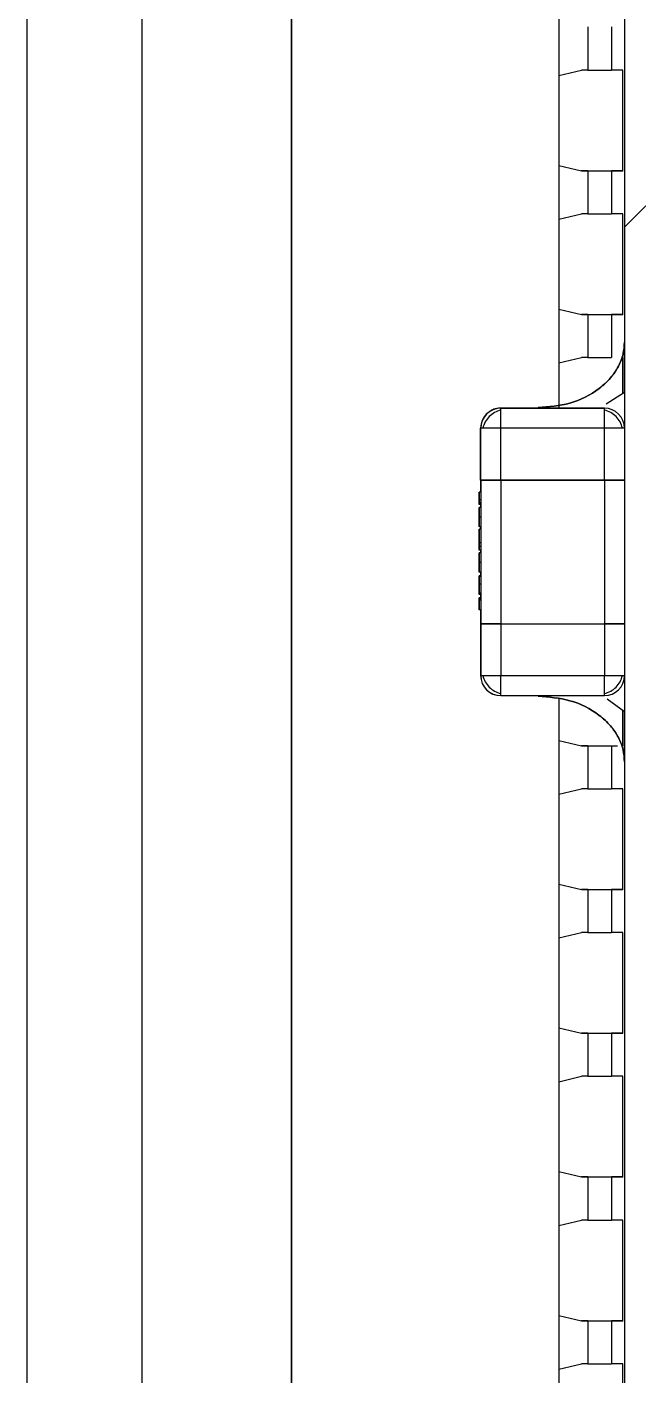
# Model space of a CAD drawing. Header units: millimetres. Extents: x -1 to 366, y 0 to 340.
# Drawn here: x 155.992 to 158.117, y 253.216 to 257.905 of the extents above; entities that cross this region are included whole.
import ezdxf

# ---------------------------------------------------------------- set-up
doc = ezdxf.new("R2010")
doc.units = ezdxf.units.MM

msp = doc.modelspace()

# ---------------------------------------------------------------- hatches: boundary and pattern name
at = {"linetype": 'Continuous', "lineweight": 18}
h = msp.add_hatch(dxfattribs=at)
h.set_pattern_fill('ANSI31', style=0)
h.set_pattern_definition([(45, (-418.589, -72.4933), (-2.245064, 2.245064), [])])
h.paths.add_polyline_path([(158.0699, 268.3267), (158.0699, 246.3457), (158.8696, 246.3457), (158.8696, 268.3267)], flags=0)

# ---------------------------------------------------------------- linework, layer by layer
at = {"color": 7, "linetype": 'Continuous', "lineweight": 25}
for p, q in [((155.9916, 262.2846), (155.9916, 247.8296)), ((156.3916, 262.2846), (156.3916, 247.8296)), ((156.9112, 247.8296), (156.9112, 262.2846)), ((156.9116, 262.2846), (156.9116, 247.8296)), ((158.0699, 261.6079), (158.0699, 246.3457)), ((157.8416, 258.0639), (157.8416, 256.5788)), ((157.9421, 257.9046), (157.9421, 257.7546)), ((158.0248, 257.9046), (158.0248, 257.7546)), ((157.8416, 257.736), (157.9195, 257.7546)), ((157.9421, 257.7546), (157.9195, 257.7546)), ((157.9421, 257.7546), (158.0248, 257.7546)), ((158.0636, 257.7546), (158.0248, 257.7546)), ((158.0636, 257.4046), (158.0636, 257.7546)), ((157.8416, 257.4232), (157.9195, 257.4046)), ((157.9421, 257.4046), (157.9195, 257.4046)), ((157.9195, 257.4046), (157.9968, 257.4046)), ((157.9421, 257.4046), (157.9421, 257.2546)), ((157.9421, 257.4046), (158.0248, 257.4046)), ((157.9968, 257.4046), (158.0452, 257.4046)), ((158.0653, 257.4046), (158.0248, 257.4046)), ((158.0248, 257.4046), (158.0248, 257.2546)), ((158.0452, 257.4046), (158.0636, 257.4046)), ((157.8416, 257.236), (157.9195, 257.2546)), ((157.9421, 257.2546), (157.9195, 257.2546)), ((157.9421, 257.2546), (158.0248, 257.2546)), ((158.0636, 257.2546), (158.0248, 257.2546)), ((158.0636, 256.9046), (158.0636, 257.2546)), ((157.8416, 256.9232), (157.9195, 256.9046)), ((157.9421, 256.9046), (157.9195, 256.9046)), ((157.9195, 256.9046), (157.9968, 256.9046)), ((157.9421, 256.9046), (157.9421, 256.7546)), ((157.9421, 256.9046), (158.0248, 256.9046)), ((157.9968, 256.9046), (158.0452, 256.9046)), ((158.0653, 256.9046), (158.0248, 256.9046)), ((158.0248, 256.9046), (158.0248, 256.7546)), ((158.0452, 256.9046), (158.0636, 256.9046)), ((157.8416, 256.736), (157.9195, 256.7546)), ((157.9421, 256.7546), (157.9195, 256.7546)), ((157.9421, 256.7546), (158.0248, 256.7546)), ((158.0636, 256.6294), (158.0636, 256.7546)), ((158.0696, 256.6335), (158.0062, 256.5929)), ((157.6396, 256.5788), (157.6393, 256.5788)), ((157.6393, 256.5788), (157.7693, 256.5788)), ((157.9996, 256.5788), (157.6396, 256.5788)), ((157.7694, 256.5805), (157.7693, 256.5772)), ((157.7695, 256.5805), (157.7694, 256.5805)), ((157.7694, 256.5788), (157.9993, 256.5788)), ((157.7696, 256.5778), (157.7695, 256.5805)), ((157.5696, 256.5088), (157.5693, 256.5088)), ((157.5693, 256.3288), (157.5693, 256.5088)), ((157.5696, 256.3288), (157.5696, 256.5088)), ((157.577, 256.5088), (157.5696, 256.5088)), ((157.6397, 256.5088), (157.577, 256.5088)), ((157.6397, 256.3288), (157.6397, 256.5088)), ((157.9997, 256.5088), (157.6397, 256.5088)), ((157.9997, 256.3288), (157.9997, 256.5088)), ((158.0622, 256.5088), (157.9997, 256.5088)), ((158.0696, 256.5088), (158.0622, 256.5088)), ((157.5696, 256.3288), (157.5693, 256.3288)), ((157.5693, 256.3288), (157.5696, 256.3288)), ((157.6392, 256.3288), (157.5693, 256.3288)), ((157.5693, 256.3288), (157.5693, 256.2862)), ((157.6397, 256.3288), (157.5696, 256.3288)), ((157.5696, 256.3288), (157.5696, 255.8288)), ((157.5696, 256.3288), (157.6397, 256.3288)), ((157.9997, 256.3288), (157.6397, 256.3288)), ((157.6397, 256.3288), (157.6397, 255.8288)), ((157.6397, 256.3288), (157.9997, 256.3288)), ((158.0693, 256.3288), (157.9992, 256.3288)), ((158.0696, 256.3288), (157.9997, 256.3288)), ((157.9997, 256.3288), (158.0696, 256.3288)), ((157.9997, 256.3288), (157.9997, 255.8288)), ((157.5643, 256.2643), (157.5643, 256.2439)), ((157.5643, 256.2439), (157.5643, 256.26)), ((157.5694, 256.2862), (157.5644, 256.2862)), ((157.5644, 256.2439), (157.5644, 256.2643)), ((157.5694, 256.26), (157.5644, 256.26)), ((157.5644, 256.26), (157.5644, 256.2439)), ((157.5694, 256.2643), (157.5693, 256.2439)), ((157.5694, 256.26), (157.5694, 256.2439)), ((157.5693, 256.2439), (157.5643, 256.2439)), ((157.5694, 256.2439), (157.5644, 256.2439)), ((157.5644, 256.2038), (157.5644, 256.2228)), ((157.5644, 256.2228), (157.5644, 256.2228)), ((157.5643, 256.1717), (157.5643, 256.2228)), ((157.5643, 256.2228), (157.5644, 256.2228)), ((157.5644, 256.2228), (157.5644, 256.2038)), ((157.5644, 256.2228), (157.5644, 256.2228)), ((157.5643, 256.2228), (157.5644, 256.2228)), ((157.5695, 256.2328), (157.5645, 256.2328)), ((157.5645, 256.2185), (157.5646, 256.2149)), ((157.5645, 256.215), (157.5645, 256.2185)), ((157.5693, 256.2439), (157.5693, 256.2328)), ((157.5695, 256.2185), (157.5695, 256.215)), ((157.5644, 256.2038), (157.5644, 256.2038)), ((157.5644, 256.2038), (157.5644, 256.2038)), ((157.5644, 256.2011), (157.5644, 256.1903)), ((157.5644, 256.1903), (157.5644, 256.1903)), ((157.5644, 256.1903), (157.5644, 256.1717)), ((157.5645, 256.1903), (157.5644, 256.1903)), ((157.5644, 256.1717), (157.5643, 256.1717)), ((157.5646, 256.1839), (157.5645, 256.1801)), ((157.5645, 256.1801), (157.5645, 256.1838)), ((157.5695, 256.1659), (157.5645, 256.1659)), ((157.5696, 256.1993), (157.5646, 256.1993)), ((157.5693, 256.1659), (157.5693, 256.1573)), ((157.5695, 256.1838), (157.5695, 256.1801)), ((157.5645, 256.1543), (157.5644, 256.1543)), ((157.5644, 256.14), (157.5644, 256.1364)), ((157.5644, 256.1364), (157.5644, 256.14)), ((157.5645, 256.1208), (157.5644, 256.1208)), ((157.5695, 256.1573), (157.5645, 256.1573)), ((157.5645, 256.1573), (157.5646, 256.1105)), ((157.5645, 256.1111), (157.5645, 256.1573)), ((157.5645, 256.1573), (157.5645, 256.1573)), ((157.5695, 256.1573), (157.5645, 256.1573)), ((157.5645, 256.1111), (157.5645, 256.1463)), ((157.5645, 256.1463), (157.5646, 256.1111)), ((157.5695, 256.1573), (157.5696, 256.1105)), ((157.5695, 256.1573), (157.5695, 256.1573)), ((157.5644, 256.1054), (157.5644, 256.1016)), ((157.5644, 256.1016), (157.5644, 256.1053)), ((157.5645, 256.0873), (157.5644, 256.0873)), ((157.5645, 256.0757), (157.5644, 256.0757)), ((157.5646, 256.1111), (157.5645, 256.1111)), ((157.5645, 256.1111), (157.5645, 256.1111)), ((157.5645, 256.0976), (157.5645, 256.1111)), ((157.5645, 256.1111), (157.5646, 256.1111)), ((157.5645, 256.1111), (157.5645, 256.1111)), ((157.5646, 256.0976), (157.5645, 256.0976)), ((157.5645, 256.0976), (157.5645, 256.0851)), ((157.5645, 256.0851), (157.5645, 256.0976)), ((157.5645, 256.0976), (157.5645, 256.0976)), ((157.5645, 256.0851), (157.5645, 256.0851)), ((157.5695, 256.0851), (157.5645, 256.0851)), ((157.5695, 256.0757), (157.5645, 256.0757)), ((157.5696, 256.1105), (157.5646, 256.1105)), ((157.5646, 256.1105), (157.5646, 256.0976)), ((157.5696, 256.0976), (157.5646, 256.0976)), ((157.5693, 256.0851), (157.5693, 256.0757)), ((157.5695, 256.0976), (157.5695, 256.0851)), ((157.5696, 256.1105), (157.5696, 256.0976)), ((157.5644, 256.0615), (157.5644, 256.0578)), ((157.5644, 256.0579), (157.5644, 256.0615)), ((157.5644, 256.0269), (157.5644, 256.0231)), ((157.5644, 256.0231), (157.5644, 256.0268)), ((157.5645, 256.0615), (157.5646, 256.0578)), ((157.5645, 256.0579), (157.5645, 256.0615)), ((157.5646, 256.0269), (157.5645, 256.0231)), ((157.5645, 256.0231), (157.5645, 256.0268)), ((157.5696, 256.0422), (157.5646, 256.0422)), ((157.5695, 256.0615), (157.5695, 256.0579)), ((157.5695, 256.0268), (157.5695, 256.0231)), ((157.5644, 255.9943), (157.5644, 255.9943)), ((157.5644, 255.9943), (157.5644, 255.9933)), ((157.5644, 255.99), (157.5644, 255.99)), ((157.5644, 255.99), (157.5644, 255.9326)), ((157.5645, 255.99), (157.5644, 255.99)), ((157.5644, 255.9326), (157.5644, 255.9765)), ((157.5644, 255.9765), (157.5644, 255.9765)), ((157.5695, 256.0088), (157.5645, 256.0088)), ((157.5645, 255.9309), (157.5645, 255.9954)), ((157.5645, 255.9954), (157.5645, 255.9954)), ((157.5695, 255.9954), (157.5645, 255.9954)), ((157.5645, 255.9954), (157.5695, 255.9954)), ((157.5645, 255.9823), (157.5645, 255.9309)), ((157.5646, 255.9932), (157.5646, 255.9932)), ((157.5696, 255.9932), (157.5646, 255.9932)), ((157.5696, 255.9932), (157.5646, 255.9932)), ((157.5646, 255.9823), (157.5646, 255.9928)), ((157.5693, 256.0088), (157.5693, 255.9954)), ((157.5695, 255.9954), (157.5695, 255.9932)), ((157.5695, 255.9954), (157.5695, 255.9954)), ((157.5696, 255.9932), (157.5696, 255.9932)), ((157.5644, 255.9326), (157.5644, 255.9326)), ((157.5645, 255.9309), (157.5645, 255.9309)), ((157.5695, 255.9309), (157.5645, 255.9309)), ((157.5696, 255.9664), (157.5646, 255.9664)), ((157.5696, 255.9352), (157.5646, 255.9352)), ((157.5693, 255.9309), (157.5693, 255.9193)), ((157.5695, 255.9352), (157.5695, 255.9309)), ((157.5643, 255.9032), (157.5643, 255.9193)), ((157.5643, 255.9193), (157.5643, 255.8988)), ((157.5693, 255.9193), (157.5643, 255.9193)), ((157.5644, 255.9193), (157.5644, 255.9032)), ((157.5694, 255.9193), (157.5644, 255.9193)), ((157.5644, 255.8988), (157.5644, 255.9193)), ((157.5693, 255.9193), (157.5694, 255.8988)), ((157.5694, 255.9193), (157.5694, 255.9032)), ((157.5694, 255.877), (157.5644, 255.877)), ((157.5693, 255.877), (157.5693, 255.8288)), ((157.5693, 255.8288), (157.5696, 255.8288)), ((157.6392, 255.8288), (157.5693, 255.8288)), ((157.5693, 255.8288), (157.5693, 255.6488)), ((157.5693, 255.8288), (157.5696, 255.8288)), ((157.5696, 255.8288), (157.5696, 255.6488)), ((157.5696, 255.8288), (157.6397, 255.8288)), ((157.5696, 255.8288), (157.6397, 255.8288)), ((157.6397, 255.8288), (157.6397, 255.6488)), ((157.6397, 255.8288), (157.9997, 255.8288)), ((157.6397, 255.8288), (157.9997, 255.8288)), ((158.0693, 255.8288), (157.9992, 255.8288)), ((157.9997, 255.8288), (158.0696, 255.8288)), ((157.9997, 255.8288), (157.9997, 255.6488)), ((157.9997, 255.8288), (158.0696, 255.8288)), ((157.5693, 255.6488), (157.5696, 255.6488)), ((157.5696, 255.6488), (157.577, 255.6488)), ((157.577, 255.6488), (157.6397, 255.6488)), ((157.6397, 255.6488), (157.9997, 255.6488)), ((157.9997, 255.6488), (158.0622, 255.6488)), ((158.0622, 255.6488), (158.0696, 255.6488)), ((157.6393, 255.5788), (157.6396, 255.5788)), ((157.6396, 255.5788), (157.9996, 255.5788)), ((157.7694, 255.577), (157.7695, 255.577)), ((157.8416, 255.5666), (157.8416, 250.2072)), ((158.0092, 255.5677), (158.0696, 255.5241)), ((158.0636, 255.4046), (158.0636, 255.5284)), ((157.8416, 255.4232), (157.9195, 255.4046)), ((157.9421, 255.4046), (157.9195, 255.4046)), ((157.9195, 255.4046), (157.9968, 255.4046)), ((157.9421, 255.4046), (157.9421, 255.2546)), ((157.9421, 255.4046), (158.0248, 255.4046)), ((157.9968, 255.4046), (158.0452, 255.4046)), ((158.0248, 255.4046), (158.0248, 255.2546)), ((157.8416, 255.236), (157.9195, 255.2546)), ((157.9421, 255.2546), (157.9195, 255.2546)), ((157.9421, 255.2546), (158.0248, 255.2546)), ((158.0636, 255.2546), (158.0248, 255.2546)), ((158.0636, 254.9046), (158.0636, 255.2546)), ((157.8416, 254.9232), (157.9195, 254.9046)), ((157.9421, 254.9046), (157.9195, 254.9046)), ((157.9195, 254.9046), (157.9968, 254.9046)), ((157.9421, 254.9046), (157.9421, 254.7546)), ((157.9421, 254.9046), (158.0248, 254.9046)), ((157.9968, 254.9046), (158.0452, 254.9046)), ((158.0653, 254.9046), (158.0248, 254.9046)), ((158.0248, 254.9046), (158.0248, 254.7546)), ((158.0452, 254.9046), (158.0636, 254.9046)), ((157.8416, 254.736), (157.9195, 254.7546)), ((157.9421, 254.7546), (157.9195, 254.7546)), ((157.9421, 254.7546), (158.0248, 254.7546)), ((158.0636, 254.7546), (158.0248, 254.7546)), ((158.0636, 254.4046), (158.0636, 254.7546)), ((157.8416, 254.4232), (157.9195, 254.4046)), ((157.9421, 254.4046), (157.9195, 254.4046)), ((157.9195, 254.4046), (157.9968, 254.4046)), ((157.9421, 254.4046), (157.9421, 254.2546)), ((157.9421, 254.4046), (158.0248, 254.4046)), ((157.9968, 254.4046), (158.0452, 254.4046)), ((158.0653, 254.4046), (158.0248, 254.4046)), ((158.0248, 254.4046), (158.0248, 254.2546)), ((158.0452, 254.4046), (158.0636, 254.4046)), ((157.8416, 254.236), (157.9195, 254.2546)), ((157.9421, 254.2546), (157.9195, 254.2546)), ((157.9421, 254.2546), (158.0248, 254.2546)), ((158.0636, 254.2546), (158.0248, 254.2546)), ((158.0636, 253.9046), (158.0636, 254.2546)), ((157.8416, 253.9232), (157.9195, 253.9046)), ((157.9421, 253.9046), (157.9195, 253.9046)), ((157.9195, 253.9046), (157.9968, 253.9046)), ((157.9421, 253.9046), (157.9421, 253.7546)), ((157.9421, 253.9046), (158.0248, 253.9046)), ((157.9968, 253.9046), (158.0452, 253.9046)), ((158.0653, 253.9046), (158.0248, 253.9046)), ((158.0248, 253.9046), (158.0248, 253.7546)), ((158.0452, 253.9046), (158.0636, 253.9046)), ((157.8416, 253.736), (157.9195, 253.7546)), ((157.9421, 253.7546), (157.9195, 253.7546)), ((157.9421, 253.7546), (158.0248, 253.7546)), ((158.0636, 253.7546), (158.0248, 253.7546)), ((158.0636, 253.4046), (158.0636, 253.7546)), ((157.8416, 253.4232), (157.9195, 253.4046)), ((157.9421, 253.4046), (157.9195, 253.4046)), ((157.9195, 253.4046), (157.9968, 253.4046)), ((157.9421, 253.4046), (157.9421, 253.2546)), ((157.9421, 253.4046), (158.0248, 253.4046)), ((157.9968, 253.4046), (158.0452, 253.4046)), ((158.0653, 253.4046), (158.0248, 253.4046)), ((158.0248, 253.4046), (158.0248, 253.2546)), ((158.0452, 253.4046), (158.0636, 253.4046)), ((157.8416, 253.236), (157.9195, 253.2546)), ((157.9421, 253.2546), (157.9195, 253.2546)), ((157.9421, 253.2546), (158.0248, 253.2546)), ((158.0636, 253.2546), (158.0248, 253.2546)), ((158.0636, 252.9046), (158.0636, 253.2546))]:
    msp.add_line(p, q, dxfattribs=at)
for centre, radius, start, end in [((157.6393, 256.5088), 0.07, 116.5651, 180), ((157.6396, 256.5088), 0.07, 90, 180), ((157.6555, 256.492), 0.0802, 134.5115, 167.9213), ((157.6564, 256.493), 0.0802, 102.0675, 135.4922), ((157.6393, 256.5088), 0.07, 90, 116.5651), ((156.8439, 256.5723), 0.7957, 359.9371, 0.4692), ((111.878, 256.5164), 45.7617, 359.99044, 0.06883), ((157.9996, 256.5088), 0.07, 360, 90), ((157.2039, 256.5723), 0.7957, 359.9371, 0.4692), ((112.238, 256.5164), 45.7617, 359.99044, 0.06883), ((157.9829, 256.493), 0.0802, 44.5128, 77.9457), ((157.9839, 256.4921), 0.0801, 12.0431, 45.4908), ((157.6393, 255.6488), 0.07, 180, 270), ((157.6396, 255.6488), 0.07, 180, 270), ((157.6555, 255.6656), 0.0802, 192.0787, 225.4885), ((111.878, 255.6412), 45.7617, 359.93117, 0.00956), ((112.238, 255.6412), 45.7617, 359.93117, 0.00956), ((157.9996, 255.6488), 0.07, 270, 0), ((157.9839, 255.6655), 0.0801, 314.5092, 347.9569), ((157.6564, 255.6646), 0.0802, 224.5078, 257.9325), ((157.9829, 255.6646), 0.0802, 282.0543, 315.4872), ((156.8439, 255.5853), 0.7957, 359.5308, 0.0629), ((157.2039, 255.5853), 0.7957, 359.5308, 0.0629)]:
    msp.add_arc(centre, radius, start, end, dxfattribs=at)
for points, knots in [([(158.0694, 256.8088), (158.0684, 256.7948), (158.0663, 256.7657), (158.0492, 256.7227), (158.0211, 256.6816), (157.9677, 256.6325), (157.882, 256.5896), (157.8067, 256.5835), (157.7694, 256.5805)], [0, 0, 0, 0, 0.100714, 0.210053, 0.329126, 0.457656, 0.731371, 1, 1, 1, 1]), ([(157.7695, 256.5805), (157.8069, 256.5835), (157.8822, 256.5896), (157.9678, 256.6325), (158.0213, 256.6816), (158.0494, 256.7227), (158.0665, 256.7657), (158.0686, 256.7948), (158.0695, 256.8088)], [0, 0, 0, 0, 0.2686291, 0.5423436, 0.6708736, 0.7899472, 0.8992865, 1, 1, 1, 1]), ([(158.0696, 256.6335), (158.0696, 256.6485), (158.0696, 256.6804), (158.0696, 256.7405), (158.0696, 256.7818), (158.0695, 256.8088)], [0, 0, 0, 0, 0.235122, 0.499263, 1, 1, 1, 1]), ([(157.6057, 256.5699), (157.6021, 256.5677), (157.594, 256.5629), (157.5859, 256.5556), (157.583, 256.55), (157.5828, 256.5496)], [0, 0, 0, 0, 0.419938, 0.958664, 1, 1, 1, 1]), ([(157.623, 256.5767), (157.622, 256.5765), (157.618, 256.5757), (157.6132, 256.5739), (157.6101, 256.5722), (157.6092, 256.5717)], [0, 0, 0, 0, 0.212574, 0.771436, 1, 1, 1, 1]), ([(157.5643, 256.26), (157.5643, 256.2682), (157.5644, 256.2835), (157.5644, 256.2854), (157.5644, 256.2862)], [0, 0, 0, 0, 0.537554, 1, 1, 1, 1]), ([(157.5644, 256.2862), (157.5644, 256.2858), (157.5644, 256.2852), (157.5644, 256.277), (157.5644, 256.2665), (157.5644, 256.26)], [0, 0, 0, 0, 0.300993, 0.572512, 1, 1, 1, 1]), ([(157.5644, 256.2643), (157.5644, 256.2673), (157.5644, 256.2727), (157.5644, 256.2735), (157.5644, 256.2738)], [0, 0, 0, 0, 0.538811, 1, 1, 1, 1]), ([(157.5644, 256.2738), (157.5644, 256.2733), (157.5644, 256.2724), (157.5644, 256.2667), (157.5643, 256.2643)], [0, 0, 0, 0, 0.580934, 1, 1, 1, 1]), ([(157.5694, 256.2862), (157.5694, 256.2858), (157.5694, 256.2852), (157.5694, 256.277), (157.5694, 256.2665), (157.5694, 256.26)], [0, 0, 0, 0, 0.300993, 0.572512, 1, 1, 1, 1]), ([(157.5644, 256.2228), (157.5644, 256.2203), (157.5644, 256.216), (157.5644, 256.2102), (157.5644, 256.2059), (157.5644, 256.2032), (157.5644, 256.2017), (157.5644, 256.2013), (157.5644, 256.2011)], [0, 0, 0, 0, 0.244776, 0.440534, 0.596769, 0.714682, 0.845808, 1, 1, 1, 1]), ([(157.5645, 256.1993), (157.5645, 256.202), (157.5645, 256.2072), (157.5645, 256.2144), (157.5645, 256.2204), (157.5645, 256.2271), (157.5645, 256.2321), (157.5645, 256.2325), (157.5645, 256.2328)], [0, 0, 0, 0, 0.112364, 0.214357, 0.313189, 0.416732, 0.666215, 1, 1, 1, 1]), ([(157.5645, 256.2328), (157.5645, 256.2325), (157.5646, 256.2321), (157.5646, 256.227), (157.5646, 256.2203), (157.5646, 256.2143), (157.5646, 256.2071), (157.5646, 256.202), (157.5646, 256.1993)], [0, 0, 0, 0, 0.339798, 0.588213, 0.690159, 0.787863, 0.888855, 1, 1, 1, 1]), ([(157.5645, 256.1993), (157.5645, 256.201), (157.5645, 256.2043), (157.5645, 256.2088), (157.5645, 256.2125), (157.5645, 256.2141), (157.5645, 256.215)], [0, 0, 0, 0, 0.254829, 0.49308, 0.735001, 1, 1, 1, 1]), ([(157.5646, 256.2149), (157.5646, 256.214), (157.5646, 256.2124), (157.5646, 256.2087), (157.5646, 256.2043), (157.5646, 256.201), (157.5646, 256.1993)], [0, 0, 0, 0, 0.265517, 0.508152, 0.746474, 1, 1, 1, 1]), ([(157.5695, 256.2328), (157.5695, 256.2325), (157.5696, 256.2321), (157.5696, 256.227), (157.5696, 256.2203), (157.5696, 256.2143), (157.5696, 256.2071), (157.5696, 256.202), (157.5696, 256.1993)], [0, 0, 0, 0, 0.339798, 0.588213, 0.690159, 0.787863, 0.888855, 1, 1, 1, 1]), ([(157.5695, 256.215), (157.5695, 256.2141), (157.5695, 256.2125), (157.5695, 256.2088), (157.5695, 256.2043), (157.5695, 256.201), (157.5695, 256.1993)], [0, 0, 0, 0, 0.264999, 0.50692, 0.745171, 1, 1, 1, 1]), ([(157.5645, 256.1838), (157.5645, 256.1847), (157.5645, 256.1863), (157.5645, 256.1899), (157.5645, 256.1943), (157.5645, 256.1976), (157.5645, 256.1993)], [0, 0, 0, 0, 0.265254, 0.507481, 0.745744, 1, 1, 1, 1]), ([(157.5646, 256.1993), (157.5646, 256.1966), (157.5646, 256.1914), (157.5646, 256.1842), (157.5646, 256.1782), (157.5646, 256.1716), (157.5646, 256.1666), (157.5645, 256.1661), (157.5645, 256.1659)], [0, 0, 0, 0, 0.112067, 0.214012, 0.31317, 0.417462, 0.667811, 1, 1, 1, 1]), ([(157.5645, 256.1659), (157.5645, 256.1661), (157.5645, 256.1666), (157.5645, 256.1716), (157.5645, 256.1784), (157.5645, 256.1844), (157.5645, 256.1915), (157.5645, 256.1966), (157.5645, 256.1993)], [0, 0, 0, 0, 0.338871, 0.587953, 0.690412, 0.788303, 0.889184, 1, 1, 1, 1]), ([(157.5646, 256.1993), (157.5646, 256.1976), (157.5646, 256.1944), (157.5646, 256.19), (157.5646, 256.1864), (157.5646, 256.1848), (157.5646, 256.1839)], [0, 0, 0, 0, 0.253889, 0.492271, 0.734744, 1, 1, 1, 1]), ([(157.5696, 256.1993), (157.5696, 256.1966), (157.5696, 256.1914), (157.5696, 256.1842), (157.5696, 256.1782), (157.5696, 256.1716), (157.5696, 256.1666), (157.5695, 256.1661), (157.5695, 256.1659)], [0, 0, 0, 0, 0.112067, 0.214012, 0.31317, 0.417462, 0.667811, 1, 1, 1, 1]), ([(157.5695, 256.1993), (157.5695, 256.1976), (157.5695, 256.1943), (157.5695, 256.1899), (157.5695, 256.1863), (157.5695, 256.1847), (157.5695, 256.1838)], [0, 0, 0, 0, 0.254256, 0.492519, 0.734746, 1, 1, 1, 1]), ([(157.5643, 256.1208), (157.5643, 256.1235), (157.5643, 256.1287), (157.5643, 256.1359), (157.5644, 256.1419), (157.5644, 256.1485), (157.5644, 256.1535), (157.5644, 256.154), (157.5644, 256.1543)], [0, 0, 0, 0, 0.112364, 0.214357, 0.313189, 0.416732, 0.666215, 1, 1, 1, 1]), ([(157.5644, 256.0873), (157.5644, 256.0876), (157.5644, 256.088), (157.5644, 256.0931), (157.5644, 256.0999), (157.5643, 256.1058), (157.5643, 256.113), (157.5643, 256.1181), (157.5643, 256.1208)], [0, 0, 0, 0, 0.3388708, 0.5879528, 0.690412, 0.7883032, 0.8891835, 1, 1, 1, 1]), ([(157.5644, 256.1543), (157.5644, 256.154), (157.5644, 256.1536), (157.5644, 256.1485), (157.5644, 256.1417), (157.5644, 256.1357), (157.5644, 256.1286), (157.5644, 256.1234), (157.5644, 256.1208)], [0, 0, 0, 0, 0.339798, 0.588213, 0.690159, 0.787863, 0.888855, 1, 1, 1, 1]), ([(157.5644, 256.1364), (157.5644, 256.1355), (157.5644, 256.1339), (157.5644, 256.1302), (157.5644, 256.1257), (157.5644, 256.1224), (157.5644, 256.1208)], [0, 0, 0, 0, 0.265517, 0.508152, 0.746474, 1, 1, 1, 1]), ([(157.5644, 256.1208), (157.5644, 256.1225), (157.5644, 256.1258), (157.5644, 256.1303), (157.5644, 256.134), (157.5644, 256.1356), (157.5644, 256.1364)], [0, 0, 0, 0, 0.254829, 0.49308, 0.735001, 1, 1, 1, 1]), ([(157.5644, 256.1208), (157.5644, 256.1191), (157.5644, 256.1159), (157.5644, 256.1115), (157.5644, 256.1079), (157.5644, 256.1062), (157.5644, 256.1054)], [0, 0, 0, 0, 0.253889, 0.492271, 0.734744, 1, 1, 1, 1]), ([(157.5644, 256.1053), (157.5644, 256.1062), (157.5644, 256.1078), (157.5644, 256.1114), (157.5644, 256.1158), (157.5644, 256.1191), (157.5644, 256.1208)], [0, 0, 0, 0, 0.265254, 0.507481, 0.745744, 1, 1, 1, 1]), ([(157.5644, 256.1208), (157.5644, 256.1181), (157.5644, 256.1129), (157.5644, 256.1057), (157.5644, 256.0997), (157.5644, 256.0931), (157.5644, 256.0881), (157.5644, 256.0876), (157.5644, 256.0873)], [0, 0, 0, 0, 0.112067, 0.214012, 0.31317, 0.417462, 0.667811, 1, 1, 1, 1]), ([(157.5644, 256.0757), (157.5644, 256.0755), (157.5644, 256.075), (157.5644, 256.07), (157.5644, 256.0632), (157.5644, 256.0572), (157.5644, 256.0501), (157.5644, 256.0449), (157.5644, 256.0422)], [0, 0, 0, 0, 0.339798, 0.588213, 0.690159, 0.787863, 0.888855, 1, 1, 1, 1]), ([(157.5645, 256.0422), (157.5645, 256.0449), (157.5645, 256.0501), (157.5645, 256.0573), (157.5645, 256.0633), (157.5645, 256.07), (157.5645, 256.075), (157.5645, 256.0755), (157.5645, 256.0757)], [0, 0, 0, 0, 0.112364, 0.214357, 0.313189, 0.416732, 0.666215, 1, 1, 1, 1]), ([(157.5645, 256.0757), (157.5645, 256.0755), (157.5646, 256.075), (157.5646, 256.07), (157.5646, 256.0632), (157.5646, 256.0572), (157.5646, 256.0501), (157.5646, 256.0449), (157.5646, 256.0422)], [0, 0, 0, 0, 0.339798, 0.588213, 0.690159, 0.787863, 0.888855, 1, 1, 1, 1]), ([(157.5695, 256.0757), (157.5695, 256.0755), (157.5696, 256.075), (157.5696, 256.07), (157.5696, 256.0632), (157.5696, 256.0572), (157.5696, 256.0501), (157.5696, 256.0449), (157.5696, 256.0422)], [0, 0, 0, 0, 0.339798, 0.588213, 0.690159, 0.787863, 0.888855, 1, 1, 1, 1]), ([(157.5644, 256.0422), (157.5644, 256.044), (157.5644, 256.0473), (157.5644, 256.0518), (157.5644, 256.0555), (157.5644, 256.0571), (157.5644, 256.0579)], [0, 0, 0, 0, 0.254829, 0.49308, 0.735001, 1, 1, 1, 1]), ([(157.5644, 256.0578), (157.5644, 256.057), (157.5644, 256.0553), (157.5644, 256.0516), (157.5644, 256.0472), (157.5644, 256.0439), (157.5644, 256.0422)], [0, 0, 0, 0, 0.265517, 0.508152, 0.746474, 1, 1, 1, 1]), ([(157.5644, 256.0422), (157.5644, 256.0406), (157.5644, 256.0373), (157.5644, 256.033), (157.5644, 256.0293), (157.5644, 256.0277), (157.5644, 256.0269)], [0, 0, 0, 0, 0.253889, 0.492271, 0.734744, 1, 1, 1, 1]), ([(157.5644, 256.0268), (157.5644, 256.0276), (157.5644, 256.0292), (157.5644, 256.0329), (157.5644, 256.0373), (157.5644, 256.0405), (157.5644, 256.0422)], [0, 0, 0, 0, 0.265254, 0.507481, 0.745744, 1, 1, 1, 1]), ([(157.5644, 256.0422), (157.5644, 256.0395), (157.5644, 256.0344), (157.5644, 256.0272), (157.5644, 256.0212), (157.5644, 256.0146), (157.5644, 256.0096), (157.5644, 256.0091), (157.5644, 256.0088)], [0, 0, 0, 0, 0.112067, 0.214012, 0.31317, 0.417462, 0.667811, 1, 1, 1, 1]), ([(157.5645, 256.0422), (157.5645, 256.044), (157.5645, 256.0473), (157.5645, 256.0518), (157.5645, 256.0555), (157.5645, 256.0571), (157.5645, 256.0579)], [0, 0, 0, 0, 0.254829, 0.49308, 0.735001, 1, 1, 1, 1]), ([(157.5645, 256.0268), (157.5645, 256.0276), (157.5645, 256.0292), (157.5645, 256.0329), (157.5645, 256.0373), (157.5645, 256.0405), (157.5645, 256.0422)], [0, 0, 0, 0, 0.265254, 0.507481, 0.745744, 1, 1, 1, 1]), ([(157.5646, 256.0422), (157.5646, 256.0395), (157.5646, 256.0344), (157.5646, 256.0272), (157.5646, 256.0212), (157.5646, 256.0146), (157.5646, 256.0096), (157.5645, 256.0091), (157.5645, 256.0088)], [0, 0, 0, 0, 0.1120669, 0.2140123, 0.3131695, 0.4174616, 0.6678105, 1, 1, 1, 1]), ([(157.5645, 256.0088), (157.5645, 256.0091), (157.5645, 256.0095), (157.5645, 256.0146), (157.5645, 256.0213), (157.5645, 256.0273), (157.5645, 256.0344), (157.5645, 256.0396), (157.5645, 256.0422)], [0, 0, 0, 0, 0.338871, 0.587953, 0.690412, 0.788303, 0.889184, 1, 1, 1, 1]), ([(157.5646, 256.0578), (157.5646, 256.057), (157.5646, 256.0553), (157.5646, 256.0516), (157.5646, 256.0472), (157.5646, 256.0439), (157.5646, 256.0422)], [0, 0, 0, 0, 0.265517, 0.508152, 0.746474, 1, 1, 1, 1]), ([(157.5646, 256.0422), (157.5646, 256.0406), (157.5646, 256.0373), (157.5646, 256.033), (157.5646, 256.0293), (157.5646, 256.0277), (157.5646, 256.0269)], [0, 0, 0, 0, 0.253889, 0.492271, 0.734744, 1, 1, 1, 1]), ([(157.5695, 256.0579), (157.5695, 256.0571), (157.5695, 256.0555), (157.5695, 256.0518), (157.5695, 256.0473), (157.5695, 256.044), (157.5695, 256.0422)], [0, 0, 0, 0, 0.264999, 0.50692, 0.745171, 1, 1, 1, 1]), ([(157.5696, 256.0422), (157.5696, 256.0395), (157.5696, 256.0344), (157.5696, 256.0272), (157.5696, 256.0212), (157.5696, 256.0146), (157.5696, 256.0096), (157.5695, 256.0091), (157.5695, 256.0088)], [0, 0, 0, 0, 0.112067, 0.214012, 0.31317, 0.417462, 0.667811, 1, 1, 1, 1]), ([(157.5695, 256.0422), (157.5695, 256.0405), (157.5695, 256.0373), (157.5695, 256.0329), (157.5695, 256.0292), (157.5695, 256.0276), (157.5695, 256.0268)], [0, 0, 0, 0, 0.254256, 0.492519, 0.734746, 1, 1, 1, 1]), ([(157.5643, 255.9669), (157.5643, 255.9725), (157.5643, 255.982), (157.5644, 255.9907), (157.5644, 255.9943)], [0, 0, 0, 0, 0.589174, 1, 1, 1, 1]), ([(157.5644, 255.9933), (157.5644, 255.9915), (157.5644, 255.988), (157.5644, 255.984), (157.5644, 255.982)], [0, 0, 0, 0, 0.489547, 1, 1, 1, 1]), ([(157.5644, 255.9693), (157.5644, 255.9736), (157.5644, 255.9806), (157.5644, 255.9874), (157.5644, 255.99)], [0, 0, 0, 0, 0.61712, 1, 1, 1, 1]), ([(157.5644, 255.982), (157.5644, 255.9792), (157.5644, 255.9743), (157.5644, 255.969), (157.5644, 255.9667)], [0, 0, 0, 0, 0.557875, 1, 1, 1, 1]), ([(157.5644, 255.9765), (157.5644, 255.9747), (157.5644, 255.9715), (157.5644, 255.9683), (157.5644, 255.967)], [0, 0, 0, 0, 0.589156, 1, 1, 1, 1]), ([(157.5645, 255.9954), (157.5645, 255.9905), (157.5645, 255.9818), (157.5645, 255.9737), (157.5645, 255.9702)], [0, 0, 0, 0, 0.568418, 1, 1, 1, 1]), ([(157.5645, 255.9546), (157.5645, 255.9601), (157.5645, 255.9691), (157.5645, 255.9786), (157.5645, 255.9823)], [0, 0, 0, 0, 0.608503, 1, 1, 1, 1]), ([(157.5646, 255.9932), (157.5646, 255.9886), (157.5646, 255.98), (157.5646, 255.9708), (157.5646, 255.9664)], [0, 0, 0, 0, 0.531325, 1, 1, 1, 1]), ([(157.5646, 255.9674), (157.5646, 255.9703), (157.5646, 255.9754), (157.5646, 255.9802), (157.5646, 255.9823)], [0, 0, 0, 0, 0.559128, 1, 1, 1, 1]), ([(157.5696, 255.9932), (157.5696, 255.9886), (157.5696, 255.98), (157.5696, 255.9708), (157.5696, 255.9664)], [0, 0, 0, 0, 0.531325, 1, 1, 1, 1]), ([(157.5644, 255.9412), (157.5644, 255.943), (157.5644, 255.9468), (157.5643, 255.9554), (157.5643, 255.9625), (157.5643, 255.9669)], [0, 0, 0, 0, 0.258014, 0.531707, 1, 1, 1, 1]), ([(157.5644, 255.9522), (157.5644, 255.9534), (157.5644, 255.9559), (157.5644, 255.9619), (157.5644, 255.9664), (157.5644, 255.9693)], [0, 0, 0, 0, 0.248556, 0.5192918, 1, 1, 1, 1]), ([(157.5644, 255.967), (157.5644, 255.9619), (157.5644, 255.9531), (157.5644, 255.9458), (157.5644, 255.9428)], [0, 0, 0, 0, 0.58851, 1, 1, 1, 1]), ([(157.5644, 255.9667), (157.5644, 255.9635), (157.5644, 255.9577), (157.5644, 255.9535), (157.5644, 255.9516)], [0, 0, 0, 0, 0.558352, 1, 1, 1, 1]), ([(157.5644, 255.9462), (157.5644, 255.9463), (157.5644, 255.9464), (157.5644, 255.9481), (157.5644, 255.9507), (157.5644, 255.9522)], [0, 0, 0, 0, 0.337532, 0.61203, 1, 1, 1, 1]), ([(157.5644, 255.9516), (157.5644, 255.9499), (157.5644, 255.9466), (157.5644, 255.9463), (157.5644, 255.9462)], [0, 0, 0, 0, 0.515331, 1, 1, 1, 1]), ([(157.5644, 255.9428), (157.5644, 255.941), (157.5644, 255.9374), (157.5644, 255.9327), (157.5644, 255.9323), (157.5644, 255.932)], [0, 0, 0, 0, 0.249731, 0.503931, 1, 1, 1, 1]), ([(157.5644, 255.932), (157.5644, 255.9325), (157.5644, 255.9333), (157.5644, 255.9389), (157.5644, 255.9412)], [0, 0, 0, 0, 0.578909, 1, 1, 1, 1]), ([(157.5645, 255.9702), (157.5645, 255.9664), (157.5645, 255.9601), (157.5645, 255.9515), (157.5646, 255.9502), (157.5646, 255.9495)], [0, 0, 0, 0, 0.3923476, 0.6608701, 1, 1, 1, 1]), ([(157.5645, 255.9406), (157.5645, 255.9429), (157.5645, 255.9471), (157.5645, 255.9523), (157.5645, 255.9546)], [0, 0, 0, 0, 0.545051, 1, 1, 1, 1]), ([(157.5646, 255.9352), (157.5646, 255.9355), (157.5646, 255.936), (157.5645, 255.9393), (157.5645, 255.9406)], [0, 0, 0, 0, 0.582881, 1, 1, 1, 1]), ([(157.5646, 255.9546), (157.5646, 255.9567), (157.5646, 255.9606), (157.5646, 255.9653), (157.5646, 255.9674)], [0, 0, 0, 0, 0.533571, 1, 1, 1, 1]), ([(157.5646, 255.9664), (157.5646, 255.963), (157.5646, 255.9567), (157.5646, 255.948), (157.5646, 255.9409), (157.5646, 255.936), (157.5646, 255.9355), (157.5646, 255.9352)], [0, 0, 0, 0, 0.211477, 0.39726, 0.572957, 0.776333, 1, 1, 1, 1]), ([(157.5646, 255.9495), (157.5646, 255.9495), (157.5646, 255.9497), (157.5646, 255.9511), (157.5646, 255.9533), (157.5646, 255.9546)], [0, 0, 0, 0, 0.317664, 0.600214, 1, 1, 1, 1]), ([(157.5696, 255.9664), (157.5696, 255.963), (157.5696, 255.9567), (157.5696, 255.948), (157.5696, 255.9409), (157.5696, 255.936), (157.5696, 255.9355), (157.5696, 255.9352)], [0, 0, 0, 0, 0.211477, 0.39726, 0.572957, 0.776333, 1, 1, 1, 1]), ([(157.5644, 255.877), (157.5644, 255.8773), (157.5644, 255.878), (157.5643, 255.8862), (157.5643, 255.8967), (157.5643, 255.9032)], [0, 0, 0, 0, 0.30177, 0.573196, 1, 1, 1, 1]), ([(157.5644, 255.9032), (157.5644, 255.8949), (157.5644, 255.8797), (157.5644, 255.8778), (157.5644, 255.877)], [0, 0, 0, 0, 0.539431, 1, 1, 1, 1]), ([(157.5643, 255.8988), (157.5644, 255.8959), (157.5644, 255.8903), (157.5644, 255.8897), (157.5644, 255.8893)], [0, 0, 0, 0, 0.540571, 1, 1, 1, 1]), ([(157.5644, 255.8893), (157.5644, 255.8899), (157.5644, 255.8908), (157.5644, 255.8965), (157.5644, 255.8988)], [0, 0, 0, 0, 0.580976, 1, 1, 1, 1]), ([(157.5694, 255.9032), (157.5694, 255.8949), (157.5694, 255.8797), (157.5694, 255.8778), (157.5694, 255.877)], [0, 0, 0, 0, 0.539431, 1, 1, 1, 1]), ([(157.7694, 255.577), (157.8067, 255.574), (157.882, 255.568), (157.9677, 255.5251), (158.0211, 255.476), (158.0492, 255.4349), (158.0663, 255.3919), (158.0684, 255.3628), (158.0694, 255.3488)], [0, 0, 0, 0, 0.268635, 0.542352, 0.670882, 0.789954, 0.89929, 1, 1, 1, 1]), ([(158.0695, 255.3488), (158.0686, 255.3628), (158.0665, 255.3919), (158.0494, 255.4349), (158.0213, 255.476), (157.9678, 255.5251), (157.8822, 255.568), (157.8069, 255.574), (157.7695, 255.577)], [0, 0, 0, 0, 0.10071, 0.210046, 0.329118, 0.457648, 0.731365, 1, 1, 1, 1]), ([(158.0695, 255.3488), (158.0696, 255.3786), (158.0696, 255.4324), (158.0696, 255.4958), (158.0696, 255.5241)], [0, 0, 0, 0, 0.554955, 1, 1, 1, 1])]:
    msp.add_open_spline(points, degree=3, knots=knots, dxfattribs=at)

doc.saveas('drawing.dxf')
